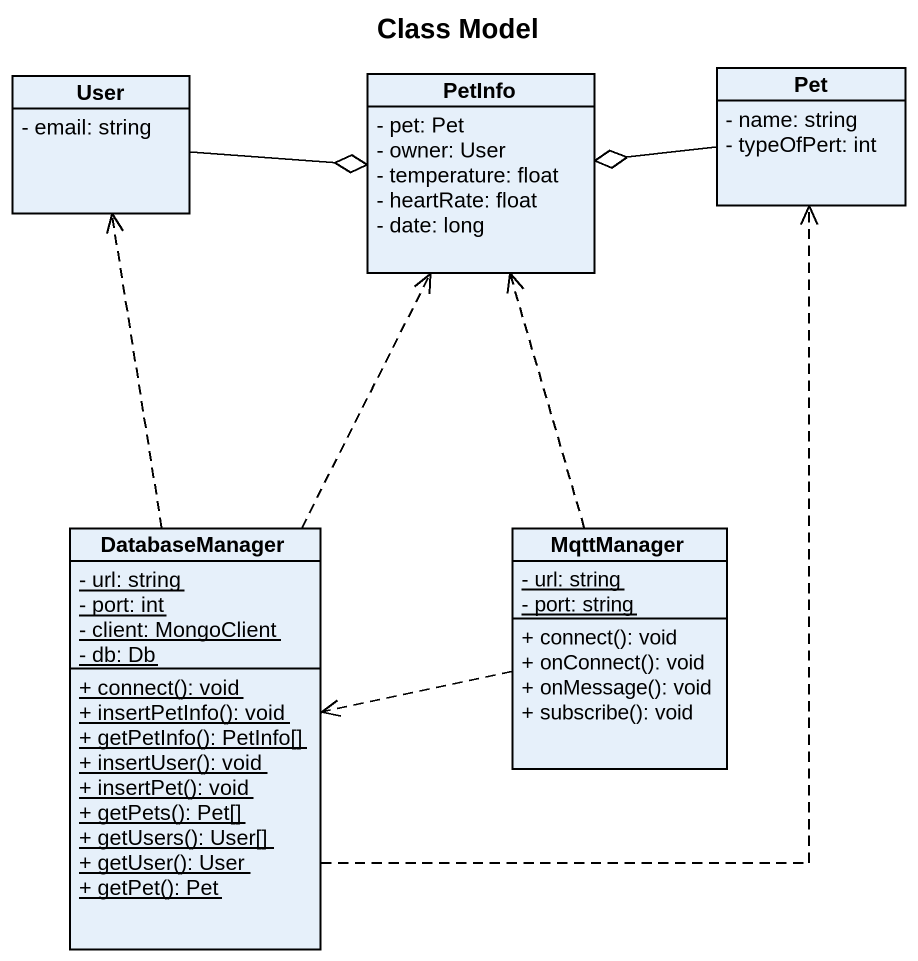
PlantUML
@startuml
title Class Model
hide circle
hide empty members
skinparam classAttributeIconSize 0
class Pet {
  - name: string
  - typeOfPert: int
}
class User {
  - email: string
}
class PetInfo {
  - pet: Pet
  - owner: User
  - temperature: float
  - heartRate: float
  - date: long
}
class DatabaseManager {
  {static} - url: string
  {static} - port: int
  {static} - client: MongoClient
  {static} - db: Db
  {static} + connect(): void
  {static} + insertPetInfo(): void
  {static} + getPetInfo(): PetInfo[]
  {static} + insertUser(): void
  {static} + insertPet(): void
  {static} + getPets(): Pet[]
  {static} + getUsers(): User[]
  {static} + getUser(): User
  {static} + getPet(): Pet
}
class MqttManager {
  {static} - url: string
  {static} - port: string
  + connect(): void
  + onConnect(): void
  + onMessage(): void
  + subscribe(): void
}
Pet -left-o PetInfo
User -right-o PetInfo
DatabaseManager .up.> Pet
DatabaseManager .up.> User
DatabaseManager .up.> PetInfo
MqttManager .up.> PetInfo
MqttManager .left.> DatabaseManager
@enduml
